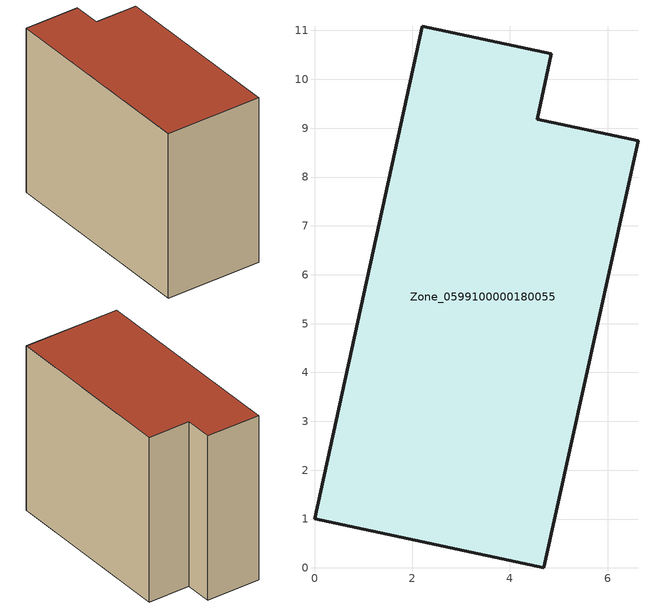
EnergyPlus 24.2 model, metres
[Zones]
Zone_0599100000180055
 floor ground (C_G): 0,1.01 2.2,11.09 4.85,10.52 4.56,9.18 6.62,8.74 4.69,0 z0
 wall outside (C_F): 2.2,11.09 0,1.01 4.69,0 6.62,8.74 4.56,9.18 4.85,10.52 2.2,11.09 z0:8.39
 roof outside (C_R): 0,1.01 4.69,0 6.62,8.74 4.56,9.18 4.85,10.52 2.2,11.09 z8.39
[BUILDING]
Pand.0599100000180055: North Axis=0; Terrain=City; Loads Convergence Tolerance Value=0.04; Temperature Convergence Tolerance Value=0.4; Solar Distribution=FullExterior; Maximum Number of Warmup Days=25; Minimum Number of Warmup Days=1
[Site:Location]
Rotterdam.The.Hague.AP_ZH_NLD Design_Conditions: Latitude=51.96; Longitude=4.45; Time Zone=1; Elevation=-4.5
[SITE:GROUNDTEMPERATURE:BUILDINGSURFACE]
18, 18, 18, 18, 18, 18, 18, 18, 18, 18, 18, 18
[MATERIAL] Thermal Absorptance=0.9; Solar Absorptance=0.7; Visible Absorptance=0.7
Name | Roughness | Thickness | Conductivity | Density | Specific Heat
G.TI.1975-1991 | MediumSmooth | 0.15 | 0.288461 | 540 | 1210
F.TI.1975-1991 | Rough | 0.3 | 0.230769 | 1920 | 840
R.TI.1975-1991 | MediumRough | 0.2 | 0.153846 | 1500 | 1000
[CONSTRUCTION]
C_G: G.TI.1975-1991
C_F: F.TI.1975-1991
C_R: R.TI.1975-1991
[ZONE]
Zone_0599100000180055: Type=1; Multiplier=1; Ceiling Height=Autocalculate; Volume=Autocalculate; Floor Area=autocalculate; Part of Total Floor Area=Yes
[ZONEINFILTRATION:DESIGNFLOWRATE]
Infil_Zone_0599100000180055: Zone or ZoneList or Space or SpaceList=Zone_0599100000180055; Schedule=AlwaysOn; Design Flow Rate Calculation Method=Flow/Area; Flow Rate per Floor Area=0.003; Constant Term Coefficient=1; Temperature Term Coefficient=0; Velocity Term Coefficient=0; Velocity Squared Term Coefficient=0
[HVACTEMPLATE:ZONE:IDEALLOADSAIRSYSTEM]
Zone_0599100000180055: Maximum Heating Supply Air Temperature=50; Minimum Cooling Supply Air Temperature=13; Maximum Heating Supply Air Humidity Ratio=0.0156; Minimum Cooling Supply Air Humidity Ratio=0.0077; Heating Limit=NoLimit; Cooling Limit=NoLimit; Dehumidification Control Type=ConstantSensibleHeatRatio; Cooling Sensible Heat Ratio=0.7; Dehumidification Setpoint=60; Humidification Control Type=None; Humidification Setpoint=30; Outdoor Air Method=None; Outdoor Air Flow Rate per Person=0.00944; Outdoor Air Flow Rate per Zone Floor Area=0; Outdoor Air Flow Rate per Zone=0; Demand Controlled Ventilation Type=None; Outdoor Air Economizer Type=NoEconomizer; Heat Recovery Type=None; Sensible Heat Recovery Effectiveness=0.7; Latent Heat Recovery Effectiveness=0.65
[ZONECONTROL:THERMOSTAT]
ThermostatControl_Zone_0599100000180055: Zone or ZoneList=Zone_0599100000180055; Control Type Schedule=DualSetpointControlType; Control 1=Thermostat_Zone_0599100000180055; Temperature Difference Between Cutout And Setpoint=0
[THERMOSTATSETPOINT:DUALSETPOINT]
Thermostat_Zone_0599100000180055: Heating Setpoint Temperature Schedule=HeatingSetpoint_Zone_0599100000180055; Cooling Setpoint Temperature Schedule=CoolingSetpoint_Zone_0599100000180055
[SCHEDULE:COMPACT]
HeatingSetpoint_Zone_0599100000180055: Through: 12/31, For: AllDays, Until: 24:00, 21
CoolingSetpoint_Zone_0599100000180055: Through: 12/31, For: AllDays, Until: 24:00, 24
DualSetpointControlType: Through: 12/31, For: AllDays, Until: 24:00, 4
AlwaysOn: Through: 12/31, For: AllDays, Until: 24:00, 1
